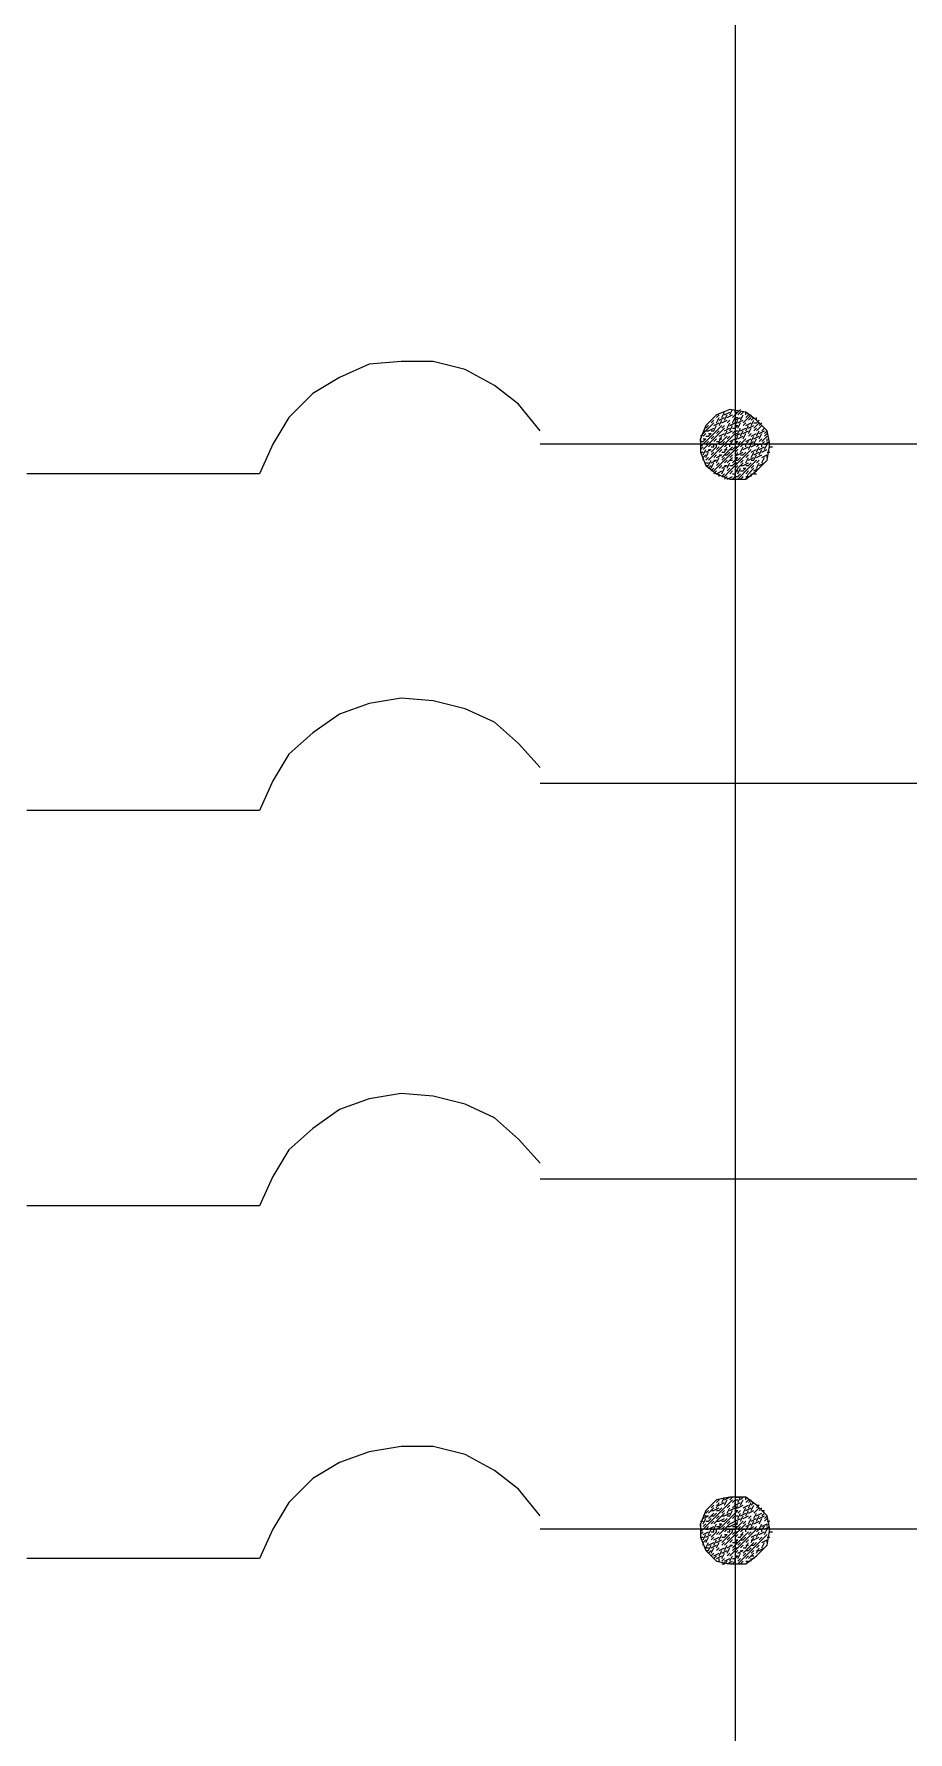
# Model space of a CAD drawing. Header units: metres. Extents: x 0 to 32.6, y 0 to 21.3.
# Drawn here: x 3.657 to 3.987, y 19.997 to 20.637 of the extents above; entities that cross this region are included whole.
import ezdxf

# ---------------------------------------------------------------- set-up
doc = ezdxf.new("R2010")
doc.units = ezdxf.units.M
doc.layers.add('TABLA', color=7, linetype='Continuous')

msp = doc.modelspace()

# ---------------------------------------------------------------- linework, layer by layer
at = {"layer": 'TABLA'}
for p, q in [((3.92152, 20.72254), (3.92152, 19.49897)), ((3.91951, 20.49375), (3.92051, 20.49576)), ((3.92152, 20.49475), (3.92152, 20.49576)), ((3.91044, 20.48871), (3.91144, 20.48971)), ((3.91144, 20.4877), (3.91346, 20.48871)), ((3.91245, 20.49072), (3.91346, 20.49173)), ((3.91346, 20.48971), (3.91548, 20.49072)), ((3.91346, 20.4877), (3.91447, 20.48971)), ((3.91447, 20.49274), (3.91548, 20.49375)), ((3.91447, 20.49072), (3.91548, 20.49274)), ((3.91548, 20.49173), (3.91749, 20.49274)), ((3.91548, 20.48971), (3.91648, 20.49173)), ((3.91648, 20.49274), (3.91749, 20.49475)), ((3.91648, 20.49072), (3.9185, 20.49173)), ((3.91648, 20.48871), (3.91749, 20.48971)), ((3.91749, 20.49375), (3.91951, 20.49475)), ((3.91749, 20.49173), (3.9185, 20.49375)), ((3.91749, 20.4877), (3.91951, 20.48871)), ((3.9185, 20.49274), (3.92051, 20.49375)), ((3.9185, 20.49072), (3.91951, 20.49173)), ((3.9185, 20.48871), (3.91951, 20.49072)), ((3.91951, 20.48971), (3.92152, 20.49072)), ((3.91951, 20.4877), (3.92051, 20.48971)), ((3.92051, 20.49274), (3.92152, 20.49375)), ((3.92051, 20.49072), (3.92152, 20.49274)), ((3.92051, 20.48871), (3.92152, 20.48871)), ((3.92152, 20.49475), (3.92253, 20.49475)), ((3.92152, 20.49274), (3.92253, 20.49274)), ((3.92152, 20.49173), (3.92354, 20.49274)), ((3.92152, 20.48971), (3.92253, 20.49173)), ((3.92152, 20.48971), (3.92253, 20.48971)), ((3.92152, 20.48871), (3.92253, 20.48971)), ((3.92253, 20.49375), (3.92354, 20.49475)), ((3.92253, 20.49072), (3.92455, 20.49173)), ((3.92253, 20.48871), (3.92354, 20.49072)), ((3.92253, 20.48669), (3.92354, 20.48871)), ((3.92354, 20.49375), (3.92455, 20.49475)), ((3.92354, 20.49173), (3.92455, 20.49375)), ((3.92354, 20.4877), (3.92555, 20.48871)), ((3.92455, 20.48971), (3.92555, 20.49072)), ((3.92555, 20.49375), (3.92555, 20.49475)), ((3.92555, 20.49274), (3.92656, 20.49375)), ((3.92555, 20.48971), (3.92757, 20.49072)), ((3.92555, 20.4877), (3.92656, 20.48971)), ((3.92656, 20.49173), (3.92757, 20.49274)), ((3.92656, 20.48871), (3.92858, 20.48971)), ((3.92656, 20.48669), (3.92757, 20.48871)), ((3.92757, 20.49173), (3.92858, 20.49274)), ((3.92757, 20.48971), (3.92858, 20.49173)), ((3.92858, 20.49072), (3.92959, 20.49072)), ((3.92858, 20.48871), (3.93059, 20.49072)), ((3.92858, 20.4877), (3.92959, 20.48871)), ((3.92959, 20.49173), (3.92959, 20.49274)), ((3.92959, 20.49072), (3.93059, 20.49173)), ((3.92959, 20.4877), (3.9316, 20.48971)), ((3.93059, 20.48971), (3.9316, 20.49072)), ((3.9316, 20.4877), (3.93261, 20.48871)), ((4.33879, 20.48266), (3.84795, 20.48266)), ((3.90842, 20.48367), (3.90842, 20.48468)), ((3.90842, 20.48367), (3.90943, 20.48367)), ((3.90842, 20.48266), (3.90943, 20.48266)), ((3.90842, 20.48165), (3.90943, 20.48266)), ((3.90943, 20.4877), (3.91044, 20.4877)), ((3.90943, 20.48568), (3.91044, 20.48669)), ((3.90943, 20.48468), (3.91044, 20.48468)), ((3.90943, 20.48367), (3.91044, 20.48468)), ((3.90943, 20.48064), (3.91144, 20.48266)), ((3.91044, 20.4877), (3.91144, 20.4877)), ((3.91044, 20.48568), (3.91144, 20.48568)), ((3.91044, 20.48266), (3.91144, 20.48367)), ((3.91044, 20.48266), (3.91144, 20.48266)), ((3.91144, 20.48669), (3.91245, 20.48669)), ((3.91144, 20.48568), (3.91245, 20.48669)), ((3.91144, 20.48165), (3.91245, 20.48266)), ((3.91245, 20.4877), (3.91346, 20.4877)), ((3.91245, 20.48468), (3.91346, 20.48568)), ((3.91245, 20.48266), (3.91346, 20.48266)), ((3.91346, 20.48367), (3.91447, 20.48468)), ((3.91346, 20.48266), (3.91447, 20.48266)), ((3.91346, 20.48165), (3.91346, 20.48266)), ((3.91346, 20.48266), (3.91447, 20.48266)), ((3.91447, 20.48669), (3.91548, 20.4877)), ((3.91447, 20.48367), (3.91548, 20.48367)), ((3.91548, 20.48568), (3.91749, 20.48669)), ((3.91548, 20.48367), (3.91648, 20.48568)), ((3.91548, 20.48468), (3.91648, 20.48468)), ((3.91548, 20.48266), (3.91648, 20.48266)), ((3.91648, 20.48266), (3.91749, 20.48367)), ((3.91749, 20.48568), (3.9185, 20.4877)), ((3.91749, 20.48165), (3.9185, 20.48266)), ((3.9185, 20.48669), (3.92051, 20.4877)), ((3.9185, 20.48468), (3.91951, 20.48568)), ((3.9185, 20.48266), (3.91951, 20.48266)), ((3.91951, 20.48367), (3.92152, 20.48468)), ((3.91951, 20.48266), (3.92051, 20.48367)), ((3.91951, 20.48266), (3.92051, 20.48266)), ((3.91951, 20.48165), (3.91951, 20.48266)), ((3.92051, 20.48669), (3.92152, 20.4877)), ((3.92051, 20.48266), (3.92152, 20.48266)), ((3.92051, 20.48266), (3.92152, 20.48266)), ((3.92152, 20.4877), (3.92253, 20.4877)), ((3.92152, 20.48669), (3.92253, 20.48669)), ((3.92152, 20.48568), (3.92354, 20.48669)), ((3.92152, 20.48367), (3.92253, 20.48568)), ((3.92152, 20.48367), (3.92253, 20.48367)), ((3.92152, 20.48266), (3.92253, 20.48367)), ((3.92152, 20.48064), (3.92354, 20.48266)), ((3.92253, 20.48468), (3.92455, 20.48568)), ((3.92253, 20.48266), (3.92354, 20.48367)), ((3.92253, 20.48266), (3.92354, 20.48266)), ((3.92354, 20.48568), (3.92455, 20.4877)), ((3.92354, 20.48266), (3.92555, 20.48468)), ((3.92354, 20.48165), (3.92455, 20.48266)), ((3.92455, 20.48669), (3.92656, 20.4877)), ((3.92455, 20.48468), (3.92555, 20.48669)), ((3.92455, 20.48266), (3.92555, 20.48266)), ((3.92555, 20.48367), (3.92757, 20.48468)), ((3.92555, 20.48266), (3.92656, 20.48367)), ((3.92555, 20.48165), (3.92555, 20.48266)), ((3.92656, 20.48568), (3.92757, 20.48669)), ((3.92656, 20.48266), (3.92858, 20.48367)), ((3.92656, 20.48266), (3.92757, 20.48266)), ((3.92656, 20.48064), (3.92757, 20.48266)), ((3.92757, 20.48568), (3.92959, 20.48669)), ((3.92757, 20.48367), (3.92858, 20.48568)), ((3.92757, 20.48165), (3.92959, 20.48266)), ((3.92858, 20.48468), (3.93059, 20.48568)), ((3.92858, 20.48266), (3.92959, 20.48468)), ((3.92959, 20.48568), (3.93059, 20.4877)), ((3.92959, 20.48266), (3.93059, 20.48266)), ((3.92959, 20.48165), (3.93059, 20.48266)), ((3.93059, 20.48669), (3.93261, 20.4877)), ((3.93059, 20.48468), (3.9316, 20.48669)), ((3.93059, 20.48367), (3.9316, 20.48468)), ((3.93059, 20.48266), (3.9316, 20.48266)), ((3.9316, 20.48367), (3.93362, 20.48568)), ((3.9316, 20.48266), (3.93261, 20.48367)), ((3.9316, 20.48165), (3.9316, 20.48266)), ((3.93261, 20.48669), (3.93362, 20.4877)), ((3.93261, 20.48568), (3.93362, 20.48669)), ((3.93261, 20.48266), (3.93463, 20.48367)), ((3.93261, 20.48266), (3.93362, 20.48266)), ((3.93261, 20.48064), (3.93362, 20.48266)), ((3.93362, 20.48367), (3.93362, 20.48468)), ((3.90842, 20.48064), (3.90943, 20.48165)), ((3.90842, 20.47964), (3.90943, 20.47964)), ((3.90943, 20.47863), (3.91044, 20.48064)), ((3.90943, 20.47762), (3.91044, 20.47863)), ((3.90943, 20.47661), (3.90943, 20.47762)), ((3.91044, 20.47964), (3.91245, 20.48064)), ((3.91044, 20.47762), (3.91144, 20.47964)), ((3.91044, 20.47661), (3.91144, 20.47762)), ((3.91144, 20.48064), (3.91245, 20.48064)), ((3.91144, 20.4746), (3.91245, 20.47661)), ((3.91245, 20.48165), (3.91346, 20.48165)), ((3.91245, 20.47863), (3.91346, 20.47964)), ((3.91245, 20.4756), (3.91447, 20.47661)), ((3.91346, 20.47762), (3.91447, 20.47863)), ((3.91346, 20.47661), (3.91447, 20.47661)), ((3.91447, 20.48064), (3.91548, 20.48165)), ((3.91447, 20.47762), (3.91648, 20.47863)), ((3.91447, 20.4756), (3.91548, 20.47762)), ((3.91548, 20.47964), (3.91648, 20.48064)), ((3.91548, 20.47863), (3.91648, 20.47863)), ((3.91648, 20.47964), (3.91749, 20.47964)), ((3.91648, 20.47661), (3.91749, 20.47762)), ((3.91749, 20.47964), (3.9185, 20.48165)), ((3.91749, 20.48064), (3.9185, 20.48064)), ((3.91749, 20.47863), (3.9185, 20.47863)), ((3.91749, 20.4756), (3.9185, 20.47661)), ((3.9185, 20.47863), (3.91951, 20.47964)), ((3.9185, 20.4756), (3.92051, 20.47762)), ((3.91951, 20.48064), (3.92051, 20.48064)), ((3.91951, 20.47762), (3.92051, 20.47863)), ((3.91951, 20.47661), (3.92051, 20.47661)), ((3.92051, 20.48064), (3.92152, 20.48165)), ((3.92051, 20.4756), (3.92152, 20.47661)), ((3.92152, 20.48165), (3.92253, 20.48165)), ((3.92152, 20.47964), (3.92253, 20.48064)), ((3.92152, 20.47762), (3.92253, 20.47964)), ((3.92152, 20.47863), (3.92253, 20.47863)), ((3.92152, 20.47762), (3.92253, 20.47762)), ((3.92152, 20.47661), (3.92253, 20.47762)), ((3.92152, 20.47661), (3.92253, 20.47661)), ((3.92253, 20.47863), (3.92455, 20.47964)), ((3.92253, 20.47661), (3.92354, 20.47762)), ((3.92354, 20.47964), (3.92455, 20.48165)), ((3.92354, 20.47863), (3.92455, 20.47863)), ((3.92354, 20.4756), (3.92455, 20.47661)), ((3.92455, 20.48064), (3.92656, 20.48165)), ((3.92455, 20.47863), (3.92555, 20.47964)), ((3.92555, 20.47762), (3.92656, 20.47863)), ((3.92555, 20.4756), (3.92656, 20.47762)), ((3.92656, 20.47661), (3.92858, 20.47762)), ((3.92757, 20.47964), (3.92959, 20.48064)), ((3.92757, 20.47762), (3.92858, 20.47964)), ((3.92757, 20.47661), (3.92858, 20.47661)), ((3.92858, 20.47863), (3.93059, 20.47964)), ((3.92858, 20.47661), (3.92959, 20.47863)), ((3.92959, 20.47964), (3.93059, 20.48165)), ((3.92959, 20.47762), (3.9316, 20.47863)), ((3.92959, 20.4756), (3.93059, 20.47661)), ((3.93059, 20.48064), (3.93261, 20.48165)), ((3.93059, 20.47863), (3.9316, 20.48064)), ((3.9316, 20.47964), (3.93362, 20.48064)), ((3.9316, 20.47762), (3.93362, 20.47863)), ((3.9316, 20.4756), (3.93261, 20.47762)), ((3.93362, 20.47964), (3.93463, 20.47964)), ((3.93362, 20.47762), (3.93362, 20.47863)), ((3.93463, 20.48165), (3.93563, 20.48165)), ((3.74212, 20.47157), (3.65443, 20.47157)), ((3.91044, 20.4756), (3.91144, 20.4756)), ((3.91044, 20.4746), (3.91144, 20.4746)), ((3.91144, 20.47359), (3.91245, 20.4746)), ((3.91245, 20.47359), (3.91346, 20.4756)), ((3.91245, 20.47258), (3.91346, 20.47359)), ((3.91346, 20.47157), (3.91447, 20.47258)), ((3.91447, 20.4746), (3.91548, 20.4756)), ((3.91447, 20.47157), (3.91648, 20.47258)), ((3.91548, 20.47359), (3.91648, 20.4746)), ((3.91548, 20.47056), (3.91548, 20.47157)), ((3.91648, 20.47359), (3.9185, 20.4746)), ((3.91648, 20.47157), (3.91749, 20.47359)), ((3.91648, 20.47056), (3.91749, 20.47157)), ((3.91749, 20.4746), (3.9185, 20.4746)), ((3.91749, 20.46956), (3.9185, 20.47056)), ((3.9185, 20.47359), (3.91951, 20.4756)), ((3.9185, 20.47258), (3.91951, 20.47359)), ((3.9185, 20.46956), (3.92051, 20.47056)), ((3.91951, 20.4746), (3.92051, 20.4746)), ((3.91951, 20.47157), (3.92051, 20.47258)), ((3.92051, 20.4746), (3.92152, 20.4756)), ((3.92051, 20.47157), (3.92152, 20.47157)), ((3.92051, 20.46956), (3.92152, 20.47056)), ((3.92051, 20.46956), (3.92152, 20.46956)), ((3.92152, 20.4756), (3.92253, 20.4756)), ((3.92152, 20.47359), (3.92253, 20.4746)), ((3.92152, 20.47258), (3.92253, 20.47258)), ((3.92152, 20.47056), (3.92152, 20.47157)), ((3.92152, 20.47056), (3.92253, 20.47056)), ((3.92253, 20.47157), (3.92354, 20.47359)), ((3.92253, 20.47056), (3.92354, 20.47157)), ((3.92354, 20.4746), (3.92455, 20.4746)), ((3.92354, 20.47258), (3.92455, 20.47258)), ((3.92354, 20.46956), (3.92455, 20.47056)), ((3.92455, 20.4746), (3.92656, 20.4756)), ((3.92455, 20.47359), (3.92555, 20.47359)), ((3.92455, 20.47258), (3.92555, 20.47359)), ((3.92555, 20.4746), (3.92656, 20.4746)), ((3.92555, 20.47157), (3.92656, 20.47258)), ((3.92555, 20.47056), (3.92656, 20.47056)), ((3.92656, 20.4746), (3.92757, 20.4756)), ((3.92757, 20.47359), (3.92858, 20.4746)), ((3.92757, 20.47056), (3.92757, 20.47157)), ((3.92858, 20.47258), (3.93059, 20.47359)), ((3.92858, 20.47157), (3.92959, 20.47157)), ((3.92959, 20.47359), (3.93059, 20.4756)), ((3.93059, 20.4746), (3.93261, 20.4756)), ((4.33879, 20.35466), (3.84795, 20.35466)), ((3.74212, 20.34458), (3.65443, 20.34458)), ((4.33879, 20.20549), (3.84795, 20.20549)), ((3.74212, 20.19541), (3.65443, 20.19541)), ((3.91648, 20.08354), (3.91749, 20.08555)), ((3.91749, 20.08455), (3.91951, 20.08555)), ((3.91951, 20.08455), (3.92051, 20.08555)), ((3.92152, 20.08555), (3.92253, 20.08555)), ((3.92152, 20.08555), (3.92253, 20.08555)), ((3.92253, 20.08555), (3.92354, 20.08555)), ((3.92253, 20.08354), (3.92354, 20.08555)), ((3.92354, 20.08455), (3.92455, 20.08555)), ((3.92555, 20.08455), (3.92555, 20.08555)), ((3.91044, 20.07951), (3.91144, 20.08051)), ((3.91144, 20.07951), (3.91346, 20.08152)), ((3.91144, 20.07749), (3.91346, 20.07951)), ((3.91245, 20.08152), (3.91346, 20.08253)), ((3.91245, 20.08051), (3.91346, 20.08051)), ((3.91346, 20.08051), (3.91548, 20.08152)), ((3.91346, 20.0785), (3.91447, 20.07951)), ((3.91447, 20.08354), (3.91548, 20.08455)), ((3.91447, 20.08152), (3.91548, 20.08354)), ((3.91447, 20.08253), (3.91548, 20.08253)), ((3.91447, 20.08051), (3.91548, 20.08051)), ((3.91548, 20.08253), (3.91749, 20.08354)), ((3.91548, 20.08051), (3.91648, 20.08152)), ((3.91648, 20.07951), (3.91749, 20.08051)), ((3.91749, 20.08253), (3.9185, 20.08455)), ((3.91749, 20.0785), (3.91951, 20.07951)), ((3.9185, 20.08152), (3.91951, 20.08253)), ((3.9185, 20.07951), (3.91951, 20.08152)), ((3.91951, 20.08051), (3.92152, 20.08152)), ((3.91951, 20.0785), (3.92051, 20.08051)), ((3.92051, 20.08354), (3.92152, 20.08455)), ((3.92051, 20.08152), (3.92152, 20.08253)), ((3.92152, 20.08455), (3.92253, 20.08455)), ((3.92152, 20.08253), (3.92152, 20.08354)), ((3.92152, 20.08253), (3.92354, 20.08354)), ((3.92152, 20.08051), (3.92253, 20.08253)), ((3.92152, 20.08152), (3.92253, 20.08152)), ((3.92152, 20.08051), (3.92253, 20.08051)), ((3.92152, 20.07951), (3.92253, 20.08051)), ((3.92253, 20.08152), (3.92455, 20.08253)), ((3.92253, 20.07951), (3.92354, 20.08051)), ((3.92253, 20.07749), (3.92354, 20.07951)), ((3.92354, 20.08253), (3.92455, 20.08455)), ((3.92354, 20.0785), (3.92555, 20.07951)), ((3.92455, 20.08152), (3.92656, 20.08253)), ((3.92455, 20.07951), (3.92555, 20.08152)), ((3.92555, 20.08354), (3.92656, 20.08455)), ((3.92555, 20.08051), (3.92757, 20.08152)), ((3.92555, 20.0785), (3.92656, 20.08051)), ((3.92656, 20.08354), (3.92757, 20.08455)), ((3.92656, 20.08152), (3.92757, 20.08354)), ((3.92656, 20.07951), (3.92858, 20.08051)), ((3.92757, 20.08253), (3.92858, 20.08354)), ((3.92757, 20.08051), (3.92858, 20.08253)), ((3.92858, 20.07951), (3.93059, 20.08152)), ((3.92858, 20.07749), (3.92959, 20.07951)), ((3.92959, 20.08253), (3.93059, 20.08253)), ((3.92959, 20.08152), (3.93059, 20.08253)), ((3.92959, 20.0785), (3.9316, 20.07951)), ((3.93059, 20.08051), (3.9316, 20.08152)), ((3.9316, 20.08051), (3.93261, 20.08051)), ((3.9316, 20.0785), (3.93261, 20.07951)), ((4.33879, 20.07346), (3.84795, 20.07346)), ((3.90842, 20.07648), (3.90943, 20.07648)), ((3.90842, 20.07447), (3.90842, 20.07547)), ((3.90842, 20.07346), (3.90943, 20.07346)), ((3.90842, 20.07245), (3.90943, 20.07346)), ((3.90842, 20.07144), (3.90943, 20.07245)), ((3.90943, 20.0785), (3.91044, 20.0785)), ((3.90943, 20.07749), (3.91144, 20.0785)), ((3.90943, 20.07547), (3.91044, 20.07749)), ((3.90943, 20.07447), (3.91044, 20.07547)), ((3.90943, 20.07144), (3.91144, 20.07245)), ((3.91044, 20.0785), (3.91144, 20.0785)), ((3.91044, 20.07648), (3.91144, 20.07648)), ((3.91044, 20.07346), (3.91144, 20.07447)), ((3.91044, 20.07346), (3.91144, 20.07346)), ((3.91144, 20.07648), (3.91245, 20.07749)), ((3.91144, 20.07346), (3.91346, 20.07447)), ((3.91144, 20.07144), (3.91245, 20.07346)), ((3.91245, 20.0785), (3.91346, 20.0785)), ((3.91245, 20.07547), (3.91346, 20.07648)), ((3.91245, 20.07346), (3.91346, 20.07346)), ((3.91245, 20.07245), (3.91346, 20.07245)), ((3.91346, 20.07346), (3.91447, 20.07547)), ((3.91346, 20.07245), (3.91346, 20.07346)), ((3.91346, 20.07346), (3.91447, 20.07346)), ((3.91447, 20.07749), (3.91548, 20.0785)), ((3.91447, 20.07648), (3.91548, 20.07648)), ((3.91447, 20.07447), (3.91548, 20.07447)), ((3.91447, 20.07144), (3.91548, 20.07245)), ((3.91548, 20.07648), (3.91749, 20.07749)), ((3.91548, 20.07547), (3.91648, 20.07547)), ((3.91548, 20.07447), (3.91648, 20.07547)), ((3.91548, 20.07144), (3.91749, 20.07346)), ((3.91648, 20.0785), (3.91749, 20.0785)), ((3.91648, 20.07648), (3.91749, 20.07648)), ((3.91648, 20.07346), (3.91749, 20.07447)), ((3.91749, 20.07648), (3.9185, 20.07749)), ((3.91749, 20.07245), (3.9185, 20.07346)), ((3.9185, 20.0785), (3.91951, 20.0785)), ((3.9185, 20.07547), (3.91951, 20.07648)), ((3.9185, 20.07447), (3.91951, 20.07447)), ((3.9185, 20.07346), (3.91951, 20.07346)), ((3.9185, 20.07245), (3.91951, 20.07245)), ((3.91951, 20.07447), (3.92152, 20.07547)), ((3.91951, 20.07346), (3.92051, 20.07346)), ((3.91951, 20.07245), (3.91951, 20.07346)), ((3.91951, 20.07346), (3.92051, 20.07346)), ((3.92051, 20.07749), (3.92152, 20.0785)), ((3.92051, 20.07447), (3.92152, 20.07447)), ((3.92051, 20.07346), (3.92152, 20.07346)), ((3.92051, 20.07144), (3.92152, 20.07245)), ((3.92152, 20.0785), (3.92253, 20.0785)), ((3.92152, 20.07648), (3.92152, 20.07749)), ((3.92152, 20.07648), (3.92354, 20.07749)), ((3.92152, 20.07447), (3.92253, 20.07648)), ((3.92152, 20.07547), (3.92253, 20.07547)), ((3.92152, 20.07447), (3.92253, 20.07447)), ((3.92152, 20.07144), (3.92354, 20.07346)), ((3.92152, 20.07245), (3.92253, 20.07245)), ((3.92253, 20.07346), (3.92354, 20.07447)), ((3.92253, 20.07346), (3.92354, 20.07346)), ((3.92354, 20.07648), (3.92455, 20.0785)), ((3.92354, 20.07346), (3.92555, 20.07547)), ((3.92354, 20.07245), (3.92455, 20.07346)), ((3.92354, 20.07044), (3.92455, 20.07245)), ((3.92455, 20.07749), (3.92656, 20.0785)), ((3.92455, 20.07547), (3.92555, 20.07648)), ((3.92455, 20.07346), (3.92555, 20.07346)), ((3.92555, 20.07447), (3.92757, 20.07547)), ((3.92555, 20.07346), (3.92656, 20.07447)), ((3.92555, 20.07245), (3.92555, 20.07346)), ((3.92656, 20.07749), (3.92757, 20.0785)), ((3.92656, 20.07547), (3.92757, 20.07749)), ((3.92656, 20.07346), (3.92858, 20.07447)), ((3.92656, 20.07346), (3.92757, 20.07346)), ((3.92656, 20.07144), (3.92757, 20.07245)), ((3.92757, 20.07648), (3.92959, 20.07749)), ((3.92757, 20.07447), (3.92858, 20.07648)), ((3.92858, 20.07547), (3.93059, 20.07648)), ((3.92858, 20.07346), (3.92959, 20.07447)), ((3.92959, 20.07648), (3.93059, 20.0785)), ((3.92959, 20.07346), (3.93059, 20.07346)), ((3.92959, 20.07245), (3.93059, 20.07346)), ((3.92959, 20.07044), (3.93059, 20.07245)), ((3.93059, 20.07749), (3.93261, 20.0785)), ((3.93059, 20.07547), (3.9316, 20.07749)), ((3.93059, 20.07346), (3.9316, 20.07547)), ((3.93059, 20.07346), (3.9316, 20.07346)), ((3.93059, 20.07144), (3.93261, 20.07245)), ((3.9316, 20.07447), (3.93362, 20.07547)), ((3.9316, 20.07346), (3.93261, 20.07447)), ((3.9316, 20.07245), (3.9316, 20.07346)), ((3.93261, 20.07749), (3.93362, 20.0785)), ((3.93261, 20.07648), (3.93362, 20.07749)), ((3.93261, 20.07346), (3.93463, 20.07447)), ((3.93261, 20.07144), (3.93362, 20.07346)), ((3.93362, 20.07648), (3.93463, 20.07648)), ((3.93362, 20.07447), (3.93362, 20.07547)), ((3.93463, 20.07245), (3.93563, 20.07245)), ((3.90842, 20.07044), (3.90943, 20.07044)), ((3.90943, 20.06943), (3.91044, 20.07144)), ((3.90943, 20.06842), (3.91044, 20.06943)), ((3.90943, 20.06741), (3.90943, 20.06842)), ((3.91044, 20.07044), (3.91245, 20.07144)), ((3.91044, 20.06842), (3.91144, 20.07044)), ((3.91044, 20.0664), (3.91144, 20.06842)), ((3.91044, 20.0664), (3.91144, 20.0664)), ((3.91144, 20.06741), (3.91346, 20.06842)), ((3.91144, 20.0654), (3.91245, 20.06741)), ((3.91245, 20.06943), (3.91346, 20.07044)), ((3.91245, 20.0664), (3.91447, 20.06741)), ((3.91245, 20.06439), (3.91346, 20.0664)), ((3.91346, 20.06943), (3.91548, 20.07044)), ((3.91346, 20.06741), (3.91447, 20.06943)), ((3.91447, 20.06842), (3.91648, 20.06943)), ((3.91447, 20.0664), (3.91548, 20.06842)), ((3.91447, 20.0654), (3.91548, 20.0664)), ((3.91548, 20.06943), (3.91648, 20.07144)), ((3.91548, 20.0654), (3.91749, 20.0664)), ((3.91648, 20.07044), (3.91749, 20.07044)), ((3.91648, 20.06741), (3.91749, 20.06842)), ((3.91749, 20.07144), (3.9185, 20.07144)), ((3.91749, 20.07044), (3.9185, 20.07144)), ((3.91749, 20.0654), (3.9185, 20.06741)), ((3.9185, 20.06943), (3.91951, 20.07044)), ((3.9185, 20.0664), (3.92051, 20.06741)), ((3.9185, 20.06439), (3.91951, 20.0664)), ((3.91951, 20.06842), (3.92051, 20.06943)), ((3.91951, 20.06741), (3.92051, 20.06741)), ((3.92051, 20.06842), (3.92152, 20.06842)), ((3.92051, 20.0664), (3.92152, 20.06741)), ((3.92051, 20.0654), (3.92152, 20.0664)), ((3.92152, 20.07044), (3.92253, 20.07144)), ((3.92152, 20.06943), (3.92253, 20.06943)), ((3.92152, 20.06842), (3.92253, 20.06943)), ((3.92152, 20.06842), (3.92253, 20.06842)), ((3.92152, 20.0664), (3.92253, 20.0664)), ((3.92253, 20.07044), (3.92354, 20.07044)), ((3.92253, 20.06741), (3.92354, 20.06842)), ((3.92354, 20.07144), (3.92455, 20.07144)), ((3.92354, 20.06943), (3.92455, 20.06943)), ((3.92354, 20.0664), (3.92455, 20.06741)), ((3.92455, 20.06943), (3.92555, 20.07044)), ((3.92455, 20.0664), (3.92555, 20.0664)), ((3.92555, 20.06842), (3.92656, 20.06943)), ((3.92555, 20.0664), (3.92656, 20.06842)), ((3.92555, 20.06741), (3.92656, 20.06741)), ((3.92656, 20.0654), (3.92757, 20.0664)), ((3.92757, 20.07044), (3.92959, 20.07144)), ((3.92757, 20.06842), (3.92858, 20.07044)), ((3.92757, 20.06943), (3.92858, 20.06943)), ((3.92757, 20.06741), (3.92858, 20.06741)), ((3.92858, 20.06943), (3.93059, 20.07044)), ((3.92858, 20.06741), (3.92959, 20.06842)), ((3.92959, 20.0664), (3.93059, 20.06741)), ((3.92959, 20.06439), (3.93059, 20.0664)), ((3.93059, 20.06943), (3.9316, 20.07044)), ((3.93059, 20.0654), (3.93261, 20.0664)), ((3.9316, 20.06842), (3.93362, 20.06943)), ((3.9316, 20.0664), (3.93261, 20.06842)), ((3.93362, 20.07044), (3.93463, 20.07044)), ((3.93362, 20.06842), (3.93362, 20.06943)), ((3.74212, 20.06237), (3.65443, 20.06237)), ((3.91044, 20.0654), (3.91144, 20.0654)), ((3.91144, 20.06439), (3.91245, 20.0654)), ((3.91245, 20.06338), (3.91346, 20.06439)), ((3.91346, 20.06338), (3.91548, 20.06439)), ((3.91346, 20.06237), (3.91447, 20.06338)), ((3.91447, 20.06237), (3.91648, 20.06338)), ((3.91548, 20.06338), (3.91648, 20.0654)), ((3.91548, 20.06136), (3.91548, 20.06237)), ((3.91648, 20.06439), (3.9185, 20.0654)), ((3.91648, 20.06237), (3.91749, 20.06439)), ((3.91648, 20.06136), (3.91749, 20.06237)), ((3.91648, 20.06036), (3.91749, 20.06036)), ((3.91749, 20.06136), (3.91951, 20.06237)), ((3.91749, 20.06036), (3.9185, 20.06136)), ((3.9185, 20.06338), (3.91951, 20.06439)), ((3.9185, 20.06036), (3.92051, 20.06136)), ((3.91951, 20.06338), (3.92152, 20.0654)), ((3.91951, 20.06136), (3.92051, 20.06338)), ((3.92051, 20.06237), (3.92152, 20.06237)), ((3.92051, 20.06036), (3.92152, 20.06136)), ((3.92051, 20.06036), (3.92152, 20.06036)), ((3.92152, 20.06439), (3.92253, 20.0654)), ((3.92152, 20.06338), (3.92253, 20.06338)), ((3.92152, 20.06237), (3.92253, 20.06338)), ((3.92152, 20.06136), (3.92152, 20.06237)), ((3.92253, 20.06439), (3.92455, 20.0654)), ((3.92253, 20.06237), (3.92354, 20.06439)), ((3.92253, 20.06136), (3.92354, 20.06237)), ((3.92354, 20.0654), (3.92455, 20.0654)), ((3.92354, 20.06036), (3.92455, 20.06136)), ((3.92455, 20.06338), (3.92555, 20.06439)), ((3.92555, 20.0654), (3.92656, 20.0654)), ((3.92555, 20.06237), (3.92656, 20.06338)), ((3.92555, 20.06136), (3.92656, 20.06136)), ((3.92555, 20.06036), (3.92656, 20.06136)), ((3.92656, 20.06237), (3.92858, 20.06439)), ((3.92757, 20.06439), (3.92858, 20.0654)), ((3.92757, 20.06338), (3.92858, 20.06338)), ((3.92757, 20.06136), (3.92757, 20.06237)), ((3.92858, 20.06237), (3.93059, 20.06439)), ((3.92959, 20.0654), (3.93059, 20.0654))]:
    msp.add_line(p, q, dxfattribs=at)
for points in [[(3.84795, 20.4877), (3.83988, 20.49778), (3.83081, 20.50483), (3.81973, 20.51088), (3.80763, 20.5139), (3.79554, 20.5139), (3.78344, 20.5129), (3.77236, 20.50786), (3.76228, 20.50181), (3.75321, 20.49274), (3.74716, 20.48266), (3.74212, 20.47157)], [(3.92152, 20.49375), (3.92253, 20.49475), (3.92354, 20.49576)], [(3.90842, 20.48568), (3.90943, 20.48669), (3.91144, 20.48871), (3.91346, 20.49072)], [(3.90943, 20.48266), (3.91044, 20.48367), (3.91245, 20.48568), (3.91447, 20.4877), (3.91648, 20.48971)], [(3.91044, 20.48971), (3.91245, 20.49173), (3.91346, 20.49274)], [(3.91144, 20.48266), (3.91346, 20.48468), (3.91548, 20.48669), (3.91749, 20.48871)], [(3.92455, 20.49072), (3.92656, 20.49274), (3.92757, 20.49375)], [(3.91144, 20.47661), (3.91346, 20.47863), (3.91548, 20.48064), (3.91749, 20.48266)], [(3.91245, 20.47964), (3.91447, 20.48165), (3.91447, 20.48266)], [(3.91447, 20.48266), (3.91648, 20.48367), (3.9185, 20.48568)], [(3.91749, 20.48266), (3.91951, 20.48468), (3.92152, 20.48669)], [(3.91346, 20.47258), (3.91548, 20.4746), (3.91749, 20.47661), (3.91951, 20.47863), (3.92152, 20.48064)], [(3.91648, 20.47762), (3.9185, 20.47964), (3.92051, 20.48165)], [(3.92152, 20.4746), (3.92354, 20.47661), (3.92555, 20.47863), (3.92757, 20.48064)], [(3.92253, 20.46956), (3.92354, 20.47056), (3.92555, 20.47258), (3.92757, 20.4746), (3.92959, 20.47661)], [(3.91648, 20.47056), (3.91749, 20.47056), (3.91951, 20.47258), (3.92152, 20.4746)], [(3.92152, 20.47157), (3.92253, 20.47359), (3.92455, 20.4756)], [(3.92555, 20.46956), (3.92656, 20.47157), (3.92858, 20.47359)], [(3.84795, 20.36071), (3.83988, 20.36978), (3.83081, 20.37784), (3.81973, 20.38288), (3.80763, 20.3859), (3.79554, 20.38691), (3.78344, 20.38489), (3.77236, 20.38086), (3.76228, 20.37381), (3.75321, 20.36574), (3.74716, 20.35567), (3.74212, 20.34458)], [(3.84795, 20.21154), (3.83988, 20.22061), (3.83081, 20.22867), (3.81973, 20.23371), (3.80763, 20.23674), (3.79554, 20.23774), (3.78344, 20.23573), (3.77236, 20.2317), (3.76228, 20.22464), (3.75321, 20.21658), (3.74716, 20.2065), (3.74212, 20.19541)], [(3.84795, 20.0785), (3.83988, 20.08858), (3.83081, 20.09563), (3.81973, 20.10168), (3.80763, 20.1047), (3.79554, 20.1047), (3.78344, 20.10269), (3.77236, 20.09866), (3.76228, 20.09261), (3.75321, 20.08354), (3.74716, 20.07346), (3.74212, 20.06237)], [(3.90943, 20.07346), (3.91044, 20.07447), (3.91245, 20.07648), (3.91447, 20.0785), (3.91648, 20.08051), (3.9185, 20.08253), (3.92051, 20.08455)], [(3.91044, 20.08051), (3.91245, 20.08253), (3.91346, 20.08354)], [(3.91346, 20.07547), (3.91548, 20.07749), (3.91749, 20.07951)], [(3.91447, 20.07346), (3.91648, 20.07447), (3.9185, 20.07648), (3.92051, 20.0785), (3.92152, 20.07951)], [(3.91245, 20.07044), (3.91447, 20.07245), (3.91447, 20.07346)], [(3.91648, 20.06842), (3.9185, 20.07044), (3.92051, 20.07245), (3.92051, 20.07346)], [(3.91749, 20.07346), (3.91951, 20.07547), (3.92152, 20.07648)], [(3.92152, 20.07346), (3.92253, 20.07447), (3.92455, 20.07648)], [(3.92152, 20.0654), (3.92354, 20.06741), (3.92555, 20.06943), (3.92757, 20.07144), (3.92959, 20.07346)], [(3.92152, 20.06741), (3.92253, 20.06842), (3.92455, 20.07044), (3.92656, 20.07245)], [(3.91749, 20.06741), (3.91951, 20.06943), (3.92152, 20.07144)], [(3.92253, 20.06036), (3.92354, 20.06136), (3.92555, 20.06338), (3.92757, 20.0654), (3.92959, 20.06741), (3.9316, 20.06943), (3.93362, 20.07144)], [(3.92455, 20.06439), (3.92656, 20.0664), (3.92858, 20.06842)]]:
    msp.add_lwpolyline(points, dxfattribs=at)
for points in [[(3.93463, 20.48266), (3.93362, 20.4877), (3.92959, 20.49173), (3.92555, 20.49475), (3.91951, 20.49576), (3.91447, 20.49375), (3.91044, 20.48971), (3.90842, 20.48468), (3.90842, 20.47964), (3.91044, 20.4746), (3.91447, 20.47157), (3.91951, 20.46956), (3.92555, 20.46956), (3.92959, 20.47258), (3.93362, 20.47661)], [(3.93463, 20.07346), (3.93362, 20.0785), (3.92959, 20.08253), (3.92555, 20.08555), (3.91951, 20.08555), (3.91447, 20.08455), (3.91044, 20.08051), (3.90842, 20.07547), (3.90842, 20.07044), (3.91044, 20.0654), (3.91447, 20.06136), (3.91951, 20.06036), (3.92555, 20.06036), (3.92959, 20.06338), (3.93362, 20.06741)]]:
    msp.add_lwpolyline(points, close=True, dxfattribs=at)

doc.saveas('drawing.dxf')
